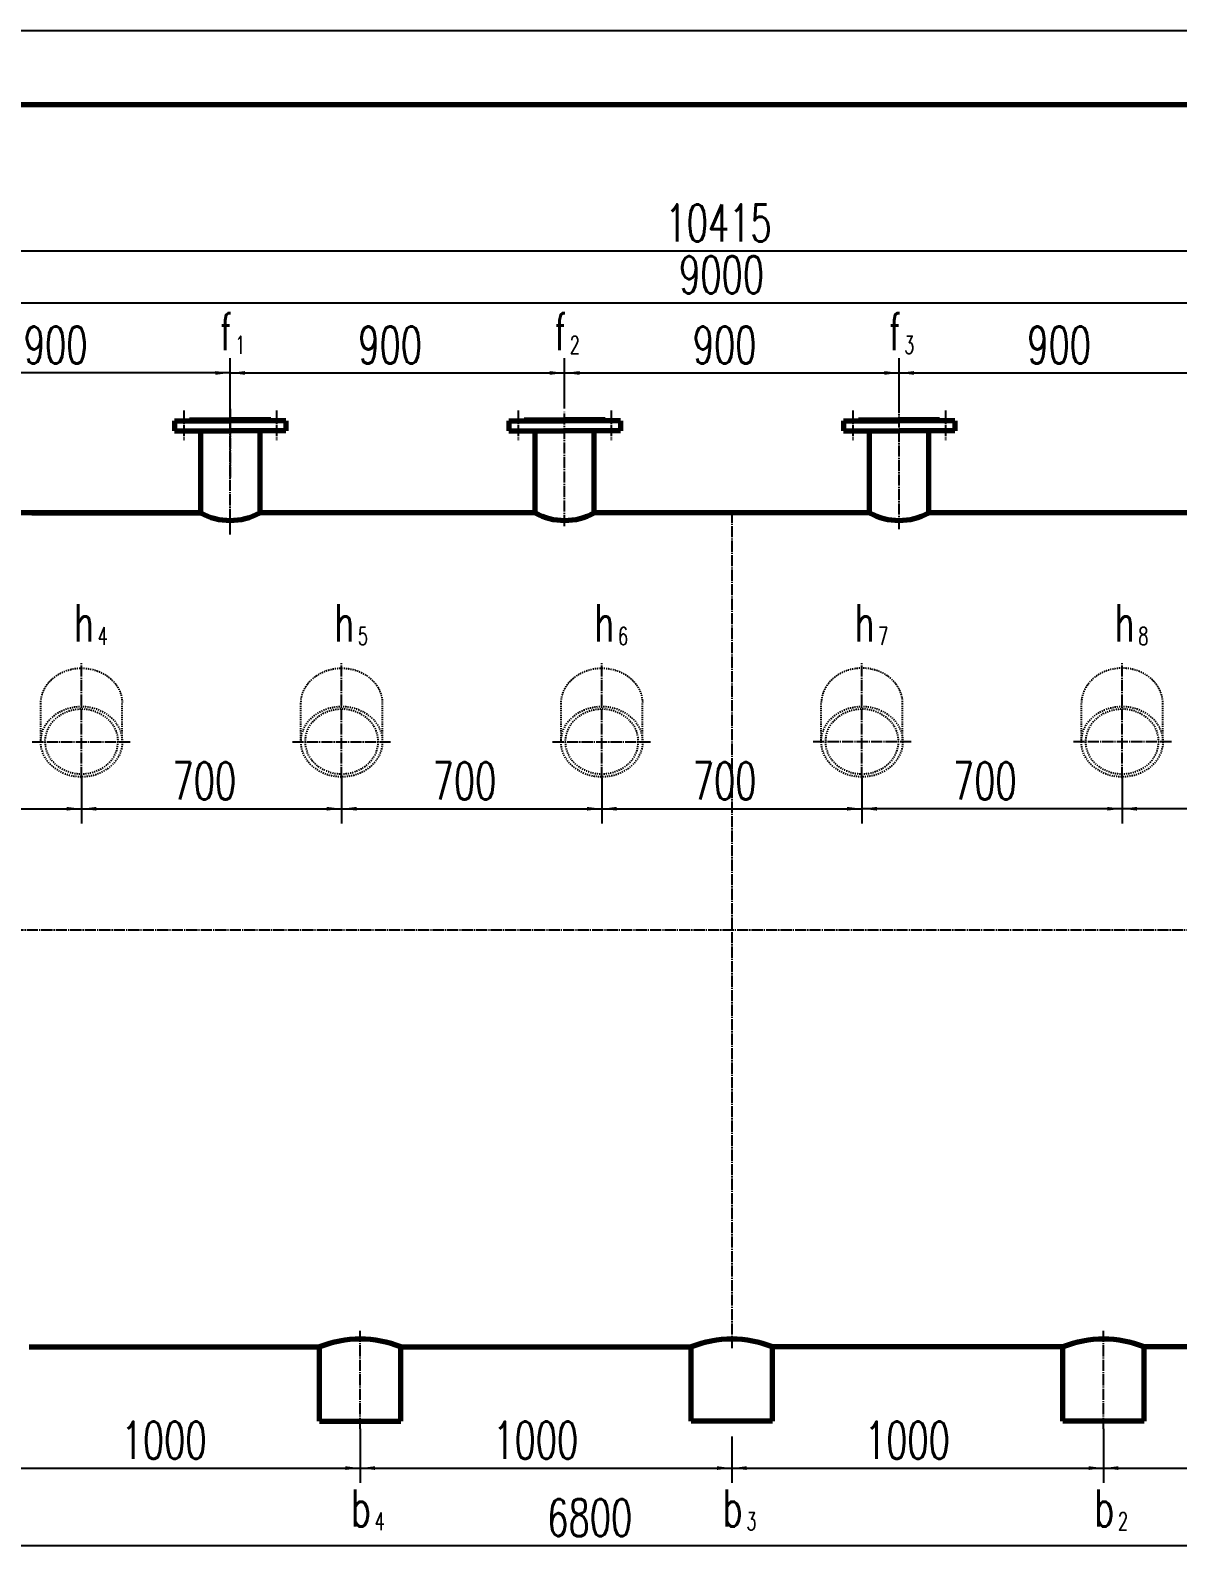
# Model space of a CAD drawing. Header units: millimetres. Extents: x -5940 to 5940, y -4200 to 4200.
# Drawn here: x -1655 to 1430, y 85 to 4200 of the extents above; entities that cross this region are included whole.
import ezdxf

# ---------------------------------------------------------------- set-up
doc = ezdxf.new("R2010")
doc.units = ezdxf.units.MM
doc.linetypes.add('EB_DASH', pattern=[6, 3, -3])
doc.linetypes.add('EB_DASHDOT', pattern=[39, 30, -3, 3, -3])
for name, color, linetype, lineweight in [('CAXA0', 7, 'Continuous', 70), ('CAXA1', 1, 'EB_DASHDOT', 25), ('CAXA2', 6, 'EB_DASH', 25), ('CAXA3', 7, 'Continuous', 25), ('CAXA4', 3, 'Continuous', 25)]:
    doc.layers.add(name, color=color, linetype=linetype, lineweight=lineweight)
doc.styles.add('标准', font='ROMANS.SHX', dxfattribs={"width": 0.667, "bigfont": 'HZTXT.SHX'})
doc.dimstyles.new('标准', dxfattribs={"dimscale": 20, "dimtxt": 5, "dimasz": 2, "dimexe": 2, "dimexo": 0, "dimtad": 1, "dimdec": 1, "dimzin": 12, "dimdsep": 46, "dimtxsty": '标准', "dimcen": 0, "dimdle": 6, "dimaunit": 1, "dimazin": 2, "dimtfac": 1, "dimtdec": 3, "dimtmove": 0, "dimatfit": 3, "dimfxl": 0, "dimtolj": 1, "dimtzin": 0, "dimarcsym": 0})

# ---------------------------------------------------------------- blocks, each defined once
blk = doc.blocks.new('*CAXBLOCK1213')
at = {"layer": 'CAXA4', "linetype": 'Continuous', "lineweight": 25}
for points in [[(-2218.3, 2106.8), (-2178.3, 2101.8), (-2178.3, 2111.8)], [(-1518.3, 2106.8), (-1558.3, 2101.8), (-1558.3, 2111.8)]]:
    blk.add_hatch(color=0, dxfattribs=at).paths.add_polyline_path(points, flags=0)
at = {"layer": 'CAXA4', "color": 0, "linetype": 'Continuous', "lineweight": 25}
for p, q in [((-2218.3, 2189.4), (-2218.3, 2066.8)), ((-1518.3, 2189.4), (-1518.3, 2066.8)), ((-2218.3, 2106.8), (-1518.3, 2106.8))]:
    blk.add_line(p, q, dxfattribs=at)
at = {"layer": 'CAXA4', "color": 0, "linetype": 'Continuous', "lineweight": 25, "insert": (-1973.6, 2231.8), "char_height": 100, "attachment_point": 1, "style": '标准'}
blk.add_mtext('700', dxfattribs=at)
blk = doc.blocks.new('*CAXBLOCK1314')
at = {"layer": 'CAXA4', "linetype": 'Continuous', "lineweight": 25}
for points in [[(-1518.3, 2106.8), (-1478.3, 2101.8), (-1478.3, 2111.8)], [(-818.3, 2106.8), (-858.3, 2101.8), (-858.3, 2111.8)]]:
    blk.add_hatch(color=0, dxfattribs=at).paths.add_polyline_path(points, flags=0)
at = {"layer": 'CAXA4', "color": 0, "linetype": 'Continuous', "lineweight": 25}
for p, q in [((-1518.3, 2189.4), (-1518.3, 2066.8)), ((-818.3, 2189.4), (-818.3, 2066.8)), ((-1518.3, 2106.8), (-818.3, 2106.8))]:
    blk.add_line(p, q, dxfattribs=at)
at = {"layer": 'CAXA4', "color": 0, "linetype": 'Continuous', "lineweight": 25, "insert": (-1273.6, 2231.8), "char_height": 100, "attachment_point": 1, "style": '标准'}
blk.add_mtext('700', dxfattribs=at)
blk = doc.blocks.new('*CAXBLOCK1415')
at = {"layer": 'CAXA4', "linetype": 'Continuous', "lineweight": 25}
for points in [[(-818.3, 2106.8), (-778.3, 2101.8), (-778.3, 2111.8)], [(-118.3, 2106.8), (-158.3, 2101.8), (-158.3, 2111.8)]]:
    blk.add_hatch(color=0, dxfattribs=at).paths.add_polyline_path(points, flags=0)
at = {"layer": 'CAXA4', "color": 0, "linetype": 'Continuous', "lineweight": 25}
for p, q in [((-818.3, 2189.4), (-818.3, 2066.8)), ((-118.3, 2189.4), (-118.3, 2066.8)), ((-818.3, 2106.8), (-118.3, 2106.8))]:
    blk.add_line(p, q, dxfattribs=at)
at = {"layer": 'CAXA4', "color": 0, "linetype": 'Continuous', "lineweight": 25, "insert": (-573.6, 2231.8), "char_height": 100, "attachment_point": 1, "style": '标准'}
blk.add_mtext('700', dxfattribs=at)
blk = doc.blocks.new('*CAXBLOCK1516')
at = {"layer": 'CAXA4', "linetype": 'Continuous', "lineweight": 25}
for points in [[(-118.3, 2106.8), (-78.3, 2101.8), (-78.3, 2111.8)], [(581.7, 2106.8), (541.7, 2101.8), (541.7, 2111.8)]]:
    blk.add_hatch(color=0, dxfattribs=at).paths.add_polyline_path(points, flags=0)
at = {"layer": 'CAXA4', "color": 0, "linetype": 'Continuous', "lineweight": 25}
for p, q in [((-118.3, 2189.4), (-118.3, 2066.8)), ((581.7, 2189.4), (581.7, 2066.8)), ((-118.3, 2106.8), (581.7, 2106.8))]:
    blk.add_line(p, q, dxfattribs=at)
at = {"layer": 'CAXA4', "color": 0, "linetype": 'Continuous', "lineweight": 25, "insert": (126.4, 2231.8), "char_height": 100, "attachment_point": 1, "style": '标准'}
blk.add_mtext('700', dxfattribs=at)
blk = doc.blocks.new('*CAXBLOCK1617')
at = {"layer": 'CAXA4', "linetype": 'Continuous', "lineweight": 25}
for points in [[(581.7, 2106.8), (621.7, 2111.8), (621.7, 2101.8)], [(1281.7, 2106.8), (1241.7, 2111.8), (1241.7, 2101.8)]]:
    blk.add_hatch(color=0, dxfattribs=at).paths.add_polyline_path(points, flags=0)
at = {"layer": 'CAXA4', "color": 0, "linetype": 'Continuous', "lineweight": 25}
for p, q in [((581.7, 2189.4), (581.7, 2066.8)), ((1281.7, 2189.4), (1281.7, 2066.8)), ((1281.7, 2106.8), (581.7, 2106.8))]:
    blk.add_line(p, q, dxfattribs=at)
at = {"layer": 'CAXA4', "color": 0, "linetype": 'Continuous', "lineweight": 25, "insert": (826.4, 2231.8), "char_height": 100, "attachment_point": 1, "style": '标准'}
blk.add_mtext('700', dxfattribs=at)
blk = doc.blocks.new('*CAXBLOCK1718')
at = {"layer": 'CAXA4', "linetype": 'Continuous', "lineweight": 25}
for points in [[(1281.7, 2106.8), (1321.7, 2111.8), (1321.7, 2101.8)], [(1981.7, 2106.8), (1941.7, 2111.8), (1941.7, 2101.8)]]:
    blk.add_hatch(color=0, dxfattribs=at).paths.add_polyline_path(points, flags=0)
at = {"layer": 'CAXA4', "color": 0, "linetype": 'Continuous', "lineweight": 25}
for p, q in [((1281.7, 2189.4), (1281.7, 2066.8)), ((1981.7, 2189.4), (1981.7, 2066.8)), ((1981.7, 2106.8), (1281.7, 2106.8))]:
    blk.add_line(p, q, dxfattribs=at)
at = {"layer": 'CAXA4', "color": 0, "linetype": 'Continuous', "lineweight": 25, "insert": (1526.4, 2231.8), "char_height": 100, "attachment_point": 1, "style": '标准'}
blk.add_mtext('700', dxfattribs=at)
blk = doc.blocks.new('CAXBLOCK22')
at = {"layer": 'CAXA4', "attachment_point": 1, "style": '标准'}
for s, insert, char_height in [('h', (-1538.4, 2657), 100), ('4', (-1474.8, 2595.1), 47.6)]:
    blk.add_mtext(s, dxfattribs=dict(at, insert=insert, char_height=char_height))
blk = doc.blocks.new('CAXBLOCK23')
at = {"layer": 'CAXA4', "attachment_point": 1, "style": '标准'}
for s, insert, char_height in [('h', (-838.4, 2657), 100), ('5', (-774.8, 2595.1), 47.6)]:
    blk.add_mtext(s, dxfattribs=dict(at, insert=insert, char_height=char_height))
blk = doc.blocks.new('CAXBLOCK24')
at = {"layer": 'CAXA4', "attachment_point": 1, "style": '标准'}
for s, insert, char_height in [('h', (-138.4, 2657), 100), ('6', (-74.8, 2595.1), 47.6)]:
    blk.add_mtext(s, dxfattribs=dict(at, insert=insert, char_height=char_height))
blk = doc.blocks.new('CAXBLOCK25')
at = {"layer": 'CAXA4', "attachment_point": 1, "style": '标准'}
for s, insert, char_height in [('h', (561.6, 2657), 100), ('7', (625.2, 2595.1), 47.6)]:
    blk.add_mtext(s, dxfattribs=dict(at, insert=insert, char_height=char_height))
blk = doc.blocks.new('CAXBLOCK26')
at = {"layer": 'CAXA4', "attachment_point": 1, "style": '标准'}
for s, insert, char_height in [('h', (1261.6, 2657), 100), ('8', (1325.2, 2595.1), 47.6)]:
    blk.add_mtext(s, dxfattribs=dict(at, insert=insert, char_height=char_height))
blk = doc.blocks.new('*CAXBLOCK4243')
at = {"layer": 'CAXA4', "linetype": 'Continuous', "lineweight": 25}
for points in [[(-1768.3, 333.2), (-1728.3, 328.2), (-1728.3, 338.2)], [(-768.3, 333.2), (-808.3, 328.2), (-808.3, 338.2)]]:
    blk.add_hatch(color=0, dxfattribs=at).paths.add_polyline_path(points, flags=0)
at = {"layer": 'CAXA4', "color": 0, "linetype": 'Continuous', "lineweight": 25}
for p, q in [((-1768.3, 439.9), (-1768.3, 293.2)), ((-768.3, 438.6), (-768.3, 293.2)), ((-1768.3, 333.2), (-768.3, 333.2))]:
    blk.add_line(p, q, dxfattribs=at)
at = {"layer": 'CAXA4', "color": 0, "linetype": 'Continuous', "lineweight": 25, "insert": (-1410.4, 458.2), "char_height": 100, "attachment_point": 1, "style": '标准'}
blk.add_mtext('1000', dxfattribs=at)
blk = doc.blocks.new('*CAXBLOCK4546')
at = {"layer": 'CAXA4', "linetype": 'Continuous', "lineweight": 25}
for points in [[(-768.3, 333.2), (-728.3, 328.2), (-728.3, 338.2)], [(231.7, 333.2), (191.7, 328.2), (191.7, 338.2)]]:
    blk.add_hatch(color=0, dxfattribs=at).paths.add_polyline_path(points, flags=0)
at = {"layer": 'CAXA4', "color": 0, "linetype": 'Continuous', "lineweight": 25}
for p, q in [((-768.3, 438.6), (-768.3, 293.2)), ((231.7, 417.8), (231.7, 293.2)), ((-768.3, 333.2), (231.7, 333.2))]:
    blk.add_line(p, q, dxfattribs=at)
at = {"layer": 'CAXA4', "color": 0, "linetype": 'Continuous', "lineweight": 25, "insert": (-410.4, 458.2), "char_height": 100, "attachment_point": 1, "style": '标准'}
blk.add_mtext('1000', dxfattribs=at)
blk = doc.blocks.new('*CAXBLOCK4647')
at = {"layer": 'CAXA4', "linetype": 'Continuous', "lineweight": 25}
for points in [[(231.7, 333.2), (271.7, 328.2), (271.7, 338.2)], [(1231.7, 333.2), (1191.7, 328.2), (1191.7, 338.2)]]:
    blk.add_hatch(color=0, dxfattribs=at).paths.add_polyline_path(points, flags=0)
at = {"layer": 'CAXA4', "color": 0, "linetype": 'Continuous', "lineweight": 25}
for p, q in [((231.7, 417.8), (231.7, 293.2)), ((1231.7, 438.6), (1231.7, 293.2)), ((231.7, 333.2), (1231.7, 333.2))]:
    blk.add_line(p, q, dxfattribs=at)
at = {"layer": 'CAXA4', "color": 0, "linetype": 'Continuous', "lineweight": 25, "insert": (589.6, 458.2), "char_height": 100, "attachment_point": 1, "style": '标准'}
blk.add_mtext('1000', dxfattribs=at)
blk = doc.blocks.new('*CAXBLOCK4748')
at = {"layer": 'CAXA4', "linetype": 'Continuous', "lineweight": 25}
for points in [[(1231.7, 333.2), (1271.7, 328.2), (1271.7, 338.2)], [(2231.7, 333.2), (2191.7, 328.2), (2191.7, 338.2)]]:
    blk.add_hatch(color=0, dxfattribs=at).paths.add_polyline_path(points, flags=0)
at = {"layer": 'CAXA4', "color": 0, "linetype": 'Continuous', "lineweight": 25}
for p, q in [((1231.7, 438.6), (1231.7, 293.2)), ((2231.7, 439.9), (2231.7, 293.2)), ((1231.7, 333.2), (2231.7, 333.2))]:
    blk.add_line(p, q, dxfattribs=at)
at = {"layer": 'CAXA4', "color": 0, "linetype": 'Continuous', "lineweight": 25, "insert": (1589.6, 458.2), "char_height": 100, "attachment_point": 1, "style": '标准'}
blk.add_mtext('1000', dxfattribs=at)
blk = doc.blocks.new('CAXBLOCK48')
at = {"layer": 'CAXA4', "attachment_point": 1, "style": '标准'}
for s, insert, char_height in [('b', (-793.2, 275.9), 100), ('4', (-729.5, 214), 47.6)]:
    blk.add_mtext(s, dxfattribs=dict(at, insert=insert, char_height=char_height))
blk = doc.blocks.new('CAXBLOCK49')
at = {"layer": 'CAXA4', "attachment_point": 1, "style": '标准'}
for s, insert, char_height in [('b', (206.8, 275.9), 100), ('3', (270.5, 214), 47.6)]:
    blk.add_mtext(s, dxfattribs=dict(at, insert=insert, char_height=char_height))
blk = doc.blocks.new('CAXBLOCK50')
at = {"layer": 'CAXA4', "attachment_point": 1, "style": '标准'}
for s, insert, char_height in [('b', (1206.8, 275.9), 100), ('2', (1270.5, 214), 47.6)]:
    blk.add_mtext(s, dxfattribs=dict(at, insert=insert, char_height=char_height))
blk = doc.blocks.new('CAXBLOCK60')
at = {"layer": 'CAXA4', "attachment_point": 1, "style": '标准'}
for s, insert, char_height in [('f', (-1146.1, 3440.3), 100), ('1', (-1104.6, 3378.4), 47.6)]:
    blk.add_mtext(s, dxfattribs=dict(at, insert=insert, char_height=char_height))
blk = doc.blocks.new('CAXBLOCK61')
at = {"layer": 'CAXA4', "attachment_point": 1, "style": '标准'}
for s, insert, char_height in [('f', (-246.1, 3440.3), 100), ('2', (-204.6, 3378.4), 47.6)]:
    blk.add_mtext(s, dxfattribs=dict(at, insert=insert, char_height=char_height))
blk = doc.blocks.new('CAXBLOCK62')
at = {"layer": 'CAXA4', "attachment_point": 1, "style": '标准'}
for s, insert, char_height in [('f', (653.9, 3440.3), 100), ('3', (695.4, 3378.4), 47.6)]:
    blk.add_mtext(s, dxfattribs=dict(at, insert=insert, char_height=char_height))
blk = doc.blocks.new('*CAXBLOCK6465')
at = {"layer": 'CAXA4', "linetype": 'Continuous', "lineweight": 25}
for points in [[(-2018.3, 3279.1), (-1978.3, 3284.1), (-1978.3, 3274.1)], [(-1118.3, 3279.1), (-1158.3, 3284.1), (-1158.3, 3274.1)]]:
    blk.add_hatch(color=0, dxfattribs=at).paths.add_polyline_path(points, flags=0)
at = {"layer": 'CAXA4', "color": 0, "linetype": 'Continuous', "lineweight": 25}
for p, q in [((-2018.3, 3180.4), (-2018.3, 3319.1)), ((-1118.3, 3173.4), (-1118.3, 3319.1)), ((-1118.3, 3279.1), (-2018.3, 3279.1))]:
    blk.add_line(p, q, dxfattribs=at)
at = {"layer": 'CAXA4', "color": 0, "linetype": 'Continuous', "lineweight": 25, "insert": (-1673.6, 3404.1), "char_height": 100, "attachment_point": 1, "style": '标准'}
blk.add_mtext('900', dxfattribs=at)
blk = doc.blocks.new('*CAXBLOCK6566')
at = {"layer": 'CAXA4', "linetype": 'Continuous', "lineweight": 25}
for points in [[(-1118.3, 3279.1), (-1078.3, 3274.1), (-1078.3, 3284.1)], [(-218.3, 3279.1), (-258.3, 3274.1), (-258.3, 3284.1)]]:
    blk.add_hatch(color=0, dxfattribs=at).paths.add_polyline_path(points, flags=0)
at = {"layer": 'CAXA4', "color": 0, "linetype": 'Continuous', "lineweight": 25}
for p, q in [((-1118.3, 3173.4), (-1118.3, 3319.1)), ((-218.3, 3183.3), (-218.3, 3319.1)), ((-1118.3, 3279.1), (-218.3, 3279.1))]:
    blk.add_line(p, q, dxfattribs=at)
at = {"layer": 'CAXA4', "color": 0, "linetype": 'Continuous', "lineweight": 25, "insert": (-773.6, 3404.1), "char_height": 100, "attachment_point": 1, "style": '标准'}
blk.add_mtext('900', dxfattribs=at)
blk = doc.blocks.new('*CAXBLOCK6667')
at = {"layer": 'CAXA4', "linetype": 'Continuous', "lineweight": 25}
for points in [[(-218.3, 3279.1), (-178.3, 3274.1), (-178.3, 3284.1)], [(681.7, 3279.1), (641.7, 3274.1), (641.7, 3284.1)]]:
    blk.add_hatch(color=0, dxfattribs=at).paths.add_polyline_path(points, flags=0)
at = {"layer": 'CAXA4', "color": 0, "linetype": 'Continuous', "lineweight": 25}
for p, q in [((-218.3, 3183.3), (-218.3, 3319.1)), ((681.7, 3180.4), (681.7, 3319.1)), ((-218.3, 3279.1), (681.7, 3279.1))]:
    blk.add_line(p, q, dxfattribs=at)
at = {"layer": 'CAXA4', "color": 0, "linetype": 'Continuous', "lineweight": 25, "insert": (126.4, 3404.1), "char_height": 100, "attachment_point": 1, "style": '标准'}
blk.add_mtext('900', dxfattribs=at)
blk = doc.blocks.new('*CAXBLOCK6768')
at = {"layer": 'CAXA4', "linetype": 'Continuous', "lineweight": 25}
for points in [[(681.7, 3279.1), (721.7, 3274.1), (721.7, 3284.1)], [(1581.7, 3279.1), (1541.7, 3274.1), (1541.7, 3284.1)]]:
    blk.add_hatch(color=0, dxfattribs=at).paths.add_polyline_path(points, flags=0)
at = {"layer": 'CAXA4', "color": 0, "linetype": 'Continuous', "lineweight": 25}
for p, q in [((681.7, 3180.4), (681.7, 3319.1)), ((1581.7, 3180.4), (1581.7, 3319.1)), ((681.7, 3279.1), (1581.7, 3279.1))]:
    blk.add_line(p, q, dxfattribs=at)
at = {"layer": 'CAXA4', "color": 0, "linetype": 'Continuous', "lineweight": 25, "insert": (1026.4, 3404.1), "char_height": 100, "attachment_point": 1, "style": '标准'}
blk.add_mtext('900', dxfattribs=at)
blk = doc.blocks.new('*CAXBLOCK7172')
at = {"layer": 'CAXA4', "linetype": 'Continuous', "lineweight": 25}
for points in [[(-3168.3, 124.9), (-3128.3, 119.9), (-3128.3, 129.9)], [(3631.7, 124.9), (3591.7, 119.9), (3591.7, 129.9)]]:
    blk.add_hatch(color=0, dxfattribs=at).paths.add_polyline_path(points, flags=0)
at = {"layer": 'CAXA4', "color": 0, "linetype": 'Continuous', "lineweight": 25}
for p, q in [((-3168.3, 373.6), (-3168.3, 84.9)), ((3631.7, 367.1), (3631.7, 84.9)), ((-3168.3, 124.9), (3631.7, 124.9))]:
    blk.add_line(p, q, dxfattribs=at)
at = {"layer": 'CAXA4', "color": 0, "linetype": 'Continuous', "lineweight": 25, "insert": (-265.1, 249.9), "char_height": 100, "attachment_point": 1, "style": '标准'}
blk.add_mtext('6800', dxfattribs=at)
blk = doc.blocks.new('*CAXBLOCK7273')
at = {"layer": 'CAXA4', "linetype": 'Continuous', "lineweight": 25}
for points in [[(-4268.3, 3468.1), (-4228.3, 3463.1), (-4228.3, 3473.1)], [(4731.7, 3468.1), (4691.7, 3463.1), (4691.7, 3473.1)]]:
    blk.add_hatch(color=0, dxfattribs=at).paths.add_polyline_path(points, flags=0)
at = {"layer": 'CAXA4', "color": 0, "linetype": 'Continuous', "lineweight": 25}
for p, q in [((-4268.3, 2903.2), (-4268.3, 3508.1)), ((4731.7, 2903.2), (4731.7, 3508.1)), ((-4268.3, 3468.1), (4731.7, 3468.1))]:
    blk.add_line(p, q, dxfattribs=at)
at = {"layer": 'CAXA4', "color": 0, "linetype": 'Continuous', "lineweight": 25, "insert": (89.6, 3593.1), "char_height": 100, "attachment_point": 1, "style": '标准'}
blk.add_mtext('9000', dxfattribs=at)
blk = doc.blocks.new('*CAXBLOCK7374')
at = {"layer": 'CAXA4', "linetype": 'Continuous', "lineweight": 25}
for points in [[(-4975.7, 3607.6), (-4935.7, 3602.6), (-4935.7, 3612.6)], [(5439.1, 3607.6), (5399.1, 3602.6), (5399.1, 3612.6)]]:
    blk.add_hatch(color=0, dxfattribs=at).paths.add_polyline_path(points, flags=0)
at = {"layer": 'CAXA4', "color": 0, "linetype": 'Continuous', "lineweight": 25}
for p, q in [((-4975.7, 1796.2), (-4975.7, 3647.6)), ((5439.1, 1796.2), (5439.1, 3647.6)), ((-4975.7, 3607.6), (5439.1, 3607.6))]:
    blk.add_line(p, q, dxfattribs=at)
at = {"layer": 'CAXA4', "color": 0, "linetype": 'Continuous', "lineweight": 25, "insert": (52.9, 3732.6), "char_height": 100, "attachment_point": 1, "style": '标准'}
blk.add_mtext('10415', dxfattribs=at)
blk = doc.blocks.new('CAXBLOCK111', base_point=(5740, -4000))
at = {"layer": 'CAXA0', "linetype": 'Continuous', "lineweight": 70}
blk.add_line((5740, 4000), (-5440, 4000), dxfattribs=at)
at = {"layer": 'CAXA3', "linetype": 'Continuous', "lineweight": 25}
blk.add_line((-5940, 4200), (5940, 4200), dxfattribs=at)

msp = doc.modelspace()

# ---------------------------------------------------------------- linework, layer by layer
at = {"layer": 'CAXA0'}
for p, q in [((-1268.32, 3150.15), (-1118.32, 3150.15)), ((-1268.32, 3150.15), (-1268.32, 3123.15)), ((-1227.32, 3153.15), (-1118.32, 3153.15)), ((-1227.32, 3153.15), (-1227.32, 3150.15)), ((-1009.32, 3153.15), (-1118.32, 3153.15)), ((-968.32, 3150.15), (-1118.32, 3150.15)), ((-1009.32, 3153.15), (-1009.32, 3150.15)), ((-968.32, 3150.15), (-968.32, 3123.15)), ((-368.32, 3150.15), (-368.32, 3123.15)), ((-368.32, 3150.15), (-218.32, 3150.15)), ((-327.32, 3153.15), (-327.32, 3150.15)), ((-327.32, 3153.15), (-218.32, 3153.15)), ((-109.32, 3153.15), (-218.32, 3153.15)), ((-68.32, 3150.15), (-218.32, 3150.15)), ((-109.32, 3153.15), (-109.32, 3150.15)), ((-68.32, 3150.15), (-68.32, 3123.15)), ((531.68, 3150.15), (681.68, 3150.15)), ((531.68, 3150.15), (531.68, 3123.15)), ((572.68, 3153.15), (681.68, 3153.15)), ((572.68, 3153.15), (572.68, 3150.15)), ((790.68, 3153.15), (681.68, 3153.15)), ((831.68, 3150.15), (681.68, 3150.15)), ((790.68, 3153.15), (790.68, 3150.15)), ((831.68, 3150.15), (831.68, 3123.15)), ((-1268.32, 3123.15), (-1118.32, 3123.15)), ((-1197.82, 3123.15), (-1197.82, 2903.15)), ((-968.32, 3123.15), (-1118.32, 3123.15)), ((-1038.82, 3123.15), (-1038.82, 2903.15)), ((-368.32, 3123.15), (-218.32, 3123.15)), ((-297.82, 2903.15), (-297.82, 3123.15)), ((-68.32, 3123.15), (-218.32, 3123.15)), ((-138.82, 2903.15), (-138.82, 3123.15)), ((531.68, 3123.15), (681.68, 3123.15)), ((602.18, 2903.15), (602.18, 3123.15)), ((831.68, 3123.15), (681.68, 3123.15)), ((761.18, 2903.15), (761.18, 3123.15)), ((-1197.82, 2903.15), (-1951.82, 2903.15)), ((-1651.82, 2903.15), (-1197.82, 2903.15)), ((-297.82, 2903.15), (-1038.82, 2903.15)), ((-297.82, 2903.15), (-738.82, 2903.15)), ((302.18, 2903.15), (-138.82, 2903.15)), ((602.18, 2903.15), (-138.82, 2903.15)), ((1215.18, 2903.15), (761.18, 2903.15)), ((1515.18, 2903.15), (761.18, 2903.15)), ((-1658.82, 659.15), (-877.82, 659.15)), ((-877.82, 459.15), (-877.82, 659.15)), ((-658.82, 459.15), (-658.82, 659.15)), ((-658.82, 659.15), (122.18, 659.15)), ((122.18, 459.15), (122.18, 659.15)), ((341.18, 459.15), (341.18, 659.15)), ((1122.18, 659.15), (341.18, 659.15)), ((1122.18, 459.15), (1122.18, 659.15)), ((1341.18, 459.15), (1341.18, 659.15)), ((2122.18, 659.15), (1341.18, 659.15)), ((-877.82, 459.15), (-658.82, 459.15)), ((341.18, 459.15), (122.18, 459.15)), ((1341.18, 459.15), (1122.18, 459.15))]:
    msp.add_line(p, q, dxfattribs=at)
for centre, radius, start, end in [((-1118.32, 3044.6), 162.26, 240.66184, 299.33816), ((-218.32, 3044.6), 162.26, 240.66184, 299.33816), ((681.68, 3044.6), 162.26, 240.66184, 299.33816), ((-768.32, 382.09), 297.91, 68.43507, 111.56493), ((231.68, 382.09), 297.91, 68.43507, 111.56493), ((1231.68, 382.09), 297.91, 68.43507, 111.56493)]:
    msp.add_arc(centre, radius, start, end, dxfattribs=at)
at = {"layer": 'CAXA1'}
for p, q in [((-1243.32, 3177.67), (-1243.32, 3098.08)), ((-1118.32, 3182.54), (-1118.32, 2997.85)), ((-993.32, 3177.67), (-993.32, 3098.08)), ((-343.32, 3177.67), (-343.32, 3098.08)), ((-93.32, 3177.67), (-93.32, 3098.08)), ((556.68, 3177.67), (556.68, 3098.08)), ((806.68, 3177.67), (806.68, 3098.08))]:
    msp.add_line(p, q, dxfattribs=at)
at = {"layer": 'CAXA1', "linetype": 'EB_DASHDOT', "lineweight": 25}
for p, q in [((-1118.32, 2844.61), (-1118.32, 3173.42)), ((-218.32, 2867.15), (-218.32, 3174.73)), ((681.68, 2858.95), (681.68, 3180.42)), ((231.68, 2906.15), (231.68, 656.15)), ((-1518.32, 2189.37), (-1518.32, 2498.68)), ((-818.32, 2189.37), (-818.32, 2498.68)), ((-118.32, 2189.37), (-118.32, 2498.68)), ((581.68, 2189.37), (581.68, 2498.68)), ((1281.68, 2189.37), (1281.68, 2498.68)), ((-1650.88, 2287.2), (-1387.29, 2287.2)), ((-950.88, 2287.2), (-687.29, 2287.2)), ((-250.88, 2287.2), (12.71, 2287.2)), ((714.25, 2287.2), (450.66, 2287.2)), ((1414.25, 2287.2), (1150.66, 2287.2)), ((-4980.46, 1781.15), (5460.48, 1781.15)), ((-768.32, 438.62), (-768.32, 702.03)), ((1231.68, 438.62), (1231.68, 702.03))]:
    msp.add_line(p, q, dxfattribs=at)
at = {"layer": 'CAXA2'}
for p, q in [((-1627.82, 2284.88), (-1627.82, 2390.15)), ((-1408.82, 2284.88), (-1408.82, 2390.15)), ((-927.82, 2284.88), (-927.82, 2390.15)), ((-708.82, 2284.88), (-708.82, 2390.15)), ((-227.82, 2284.88), (-227.82, 2390.15)), ((-8.82, 2284.88), (-8.82, 2390.15)), ((472.18, 2284.88), (472.18, 2390.15)), ((691.18, 2284.88), (691.18, 2390.15)), ((1172.18, 2284.88), (1172.18, 2390.15)), ((1391.18, 2284.88), (1391.18, 2390.15))]:
    msp.add_line(p, q, dxfattribs=at)
for centre, major_axis, ratio in [((-1518.32, 2287.2), (109.53, 0), 0.8657661), ((-1518.32, 2287.61), (97.5, 0), 0.9015464), ((-818.32, 2287.2), (109.53, 0), 0.8657661), ((-818.32, 2287.61), (97.5, 0), 0.9015464), ((-118.32, 2287.2), (109.53, 0), 0.8657661), ((-118.32, 2287.61), (97.5, 0), 0.9015464), ((581.68, 2287.2), (109.53, 0), 0.8657661), ((581.68, 2287.61), (97.5, 0), 0.9015464), ((1281.68, 2287.2), (109.53, 0), 0.8657661), ((1281.68, 2287.61), (97.5, 0), 0.9015464)]:
    msp.add_ellipse(centre, major_axis=major_axis, ratio=ratio, dxfattribs=at)
for points in [[(-1627.82, 2390.15), (-1627.82, 2390.15), (-1627.82, 2390.15), (-1627.82, 2484.98), (-1518.32, 2484.98), (-1408.82, 2484.98), (-1408.82, 2390.15)], [(-927.82, 2390.15), (-927.82, 2390.15), (-927.82, 2390.15), (-927.82, 2484.98), (-818.32, 2484.98), (-708.82, 2484.98), (-708.82, 2390.15)], [(-227.82, 2390.15), (-227.82, 2390.15), (-227.82, 2390.15), (-227.82, 2484.98), (-118.32, 2484.98), (-8.82, 2484.98), (-8.82, 2390.15)], [(691.18, 2390.15), (691.18, 2390.15), (691.18, 2390.15), (691.18, 2484.98), (581.68, 2484.98), (472.18, 2484.98), (472.18, 2390.15)], [(1391.18, 2390.15), (1391.18, 2390.15), (1391.18, 2390.15), (1391.18, 2484.98), (1281.68, 2484.98), (1172.18, 2484.98), (1172.18, 2390.15)]]:
    msp.add_rational_spline(points, [0.99999954776, 0.99999977388, 1, 0.707106781187, 1, 0.707106781187, 1], degree=2, knots=[0, 0, 0, 0.000124, 0.000124, 160.6710934, 160.6710934, 321.3420627, 321.3420627, 321.3420627], dxfattribs=at)

# ---------------------------------------------------------------- block references
at = {"layer": 'CAXA0'}
msp.add_blockref('CAXBLOCK111', (5740, -4000), dxfattribs=at)
at = {"layer": 'CAXA4', "linetype": 'Continuous', "lineweight": 25}
for name in ['CAXBLOCK60', 'CAXBLOCK61', 'CAXBLOCK62', 'CAXBLOCK22', 'CAXBLOCK23', 'CAXBLOCK24', 'CAXBLOCK25', 'CAXBLOCK26', 'CAXBLOCK48', 'CAXBLOCK49', 'CAXBLOCK50']:
    msp.add_blockref(name, (0, 0), dxfattribs=at)

# ---------------------------------------------------------------- dimensions: what is measured, and where the dimension line sits
at = {"layer": 'CAXA4'}
for base, p1, p2, text, picture, middle in [((231.68, 3607.65), (-4975.69, 1796.15), (5439.06, 1796.15), '10415', '*CAXBLOCK7374', (231.68, 3670.15)), ((231.68, 3468.11), (-4268.32, 2903.15), (4731.68, 2903.15), '9000', '*CAXBLOCK7273', (231.68, 3530.61)), ((-1568.32, 3279.07), (-1118.32, 3173.42), (-2018.32, 3180.42), '900', '*CAXBLOCK6465', (-1568.32, 3341.57)), ((-668.32, 3279.07), (-1118.32, 3173.42), (-218.32, 3183.28), '900', '*CAXBLOCK6566', (-668.32, 3341.57)), ((231.68, 3279.07), (-218.32, 3183.28), (681.68, 3180.42), '900', '*CAXBLOCK6667', (231.68, 3341.57)), ((1131.68, 3279.07), (681.68, 3180.42), (1581.68, 3180.42), '900', '*CAXBLOCK6768', (1131.68, 3341.57)), ((-1868.32, 2106.83), (-2218.32, 2189.37), (-1518.32, 2189.37), '700', '*CAXBLOCK1213', (-1868.32, 2169.33)), ((-1168.32, 2106.83), (-1518.32, 2189.37), (-818.32, 2189.37), '700', '*CAXBLOCK1314', (-1168.32, 2169.33)), ((-468.32, 2106.83), (-818.32, 2189.37), (-118.32, 2189.37), '700', '*CAXBLOCK1415', (-468.32, 2169.33)), ((231.68, 2106.83), (-118.32, 2189.37), (581.68, 2189.37), '700', '*CAXBLOCK1516', (231.68, 2169.33)), ((-1268.32, 333.18), (-1768.32, 439.93), (-768.32, 438.62), '1000', '*CAXBLOCK4243', (-1268.32, 395.68)), ((-268.32, 333.18), (-768.32, 438.62), (231.68, 417.85), '1000', '*CAXBLOCK4546', (-268.32, 395.68)), ((731.68, 333.18), (231.68, 417.85), (1231.68, 438.62), '1000', '*CAXBLOCK4647', (731.68, 395.68)), ((1731.68, 333.18), (1231.68, 438.62), (2231.68, 439.93), '1000', '*CAXBLOCK4748', (1731.68, 395.68))]:
    dim = msp.add_linear_dim(base=base, p1=p1, p2=p2, angle=180, text=text, dimstyle='标准', dxfattribs=at)
    dim.commit()
    dim.dimension.update_dxf_attribs({"geometry": picture, "text_midpoint": middle})
for base, p1, p2, text, picture, middle in [((931.68, 2106.83), (1281.68, 2189.37), (581.68, 2189.37), '700', '*CAXBLOCK1617', (931.68, 2169.33)), ((1631.68, 2106.83), (1981.68, 2189.37), (1281.68, 2189.37), '700', '*CAXBLOCK1718', (1631.68, 2169.33)), ((-123.02, 124.9), (-3168.32, 373.59), (3631.68, 367.15), '6800', '*CAXBLOCK7172', (-123.02, 187.4))]:
    dim = msp.add_linear_dim(base=base, p1=p1, p2=p2, text=text, dimstyle='标准', dxfattribs=at)
    dim.commit()
    dim.dimension.update_dxf_attribs({"geometry": picture, "text_midpoint": middle})

doc.saveas('drawing.dxf')
